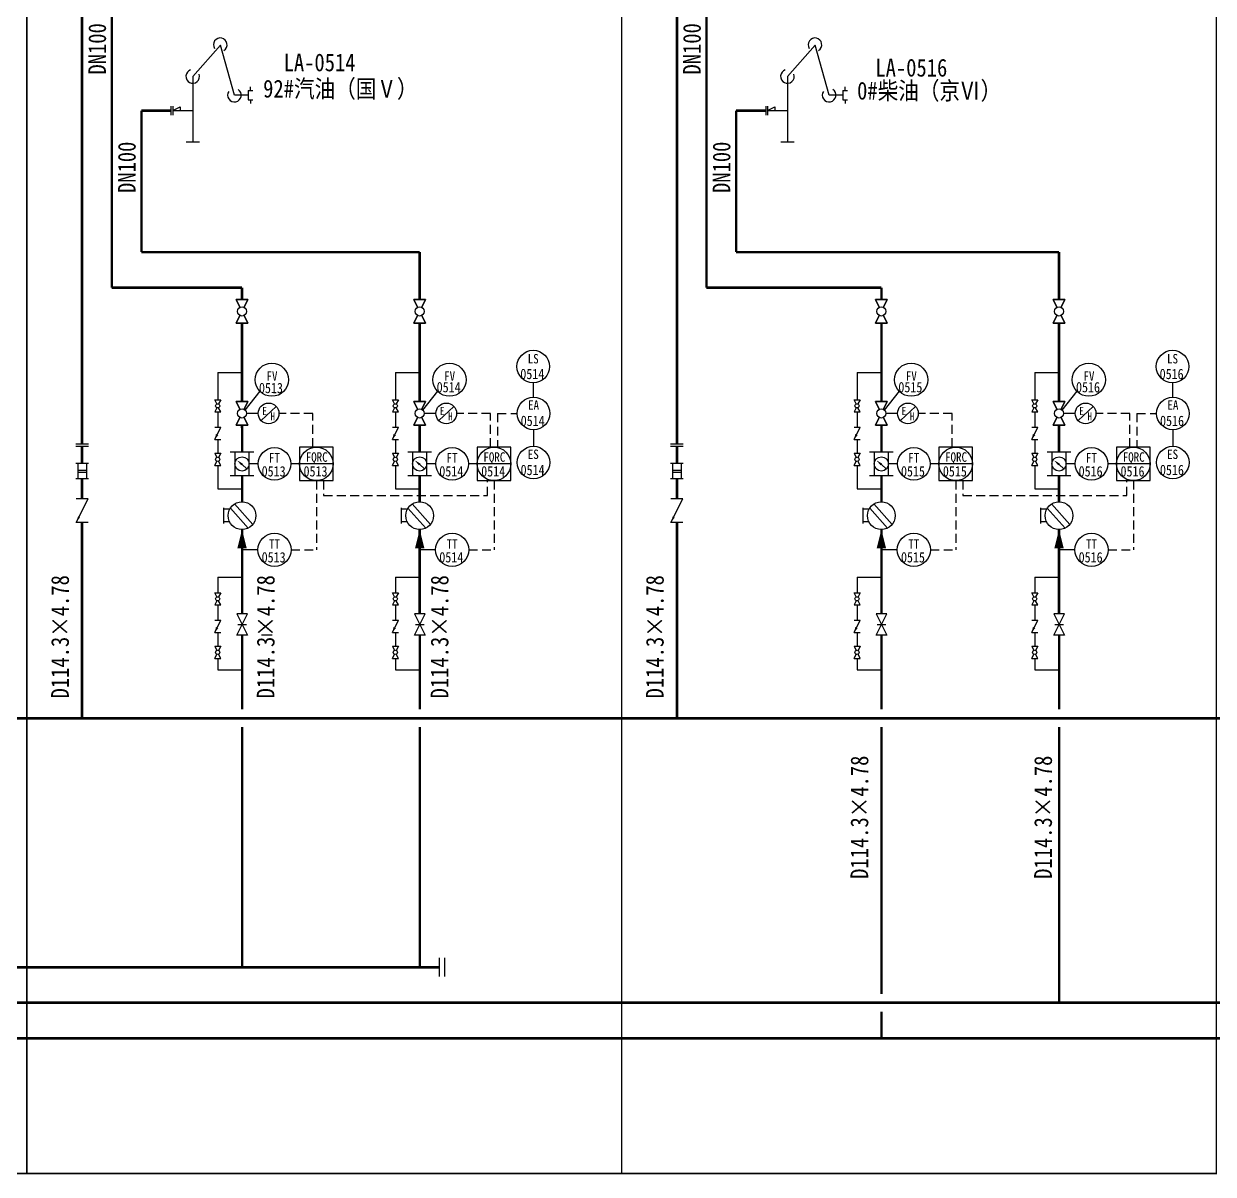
# Model space of a CAD drawing. Header units: millimetres. Extents: x 36820 to 41163, y -3485 to -2358.
# Drawn here: x 40373.4 to 40574.3, y -2783.3 to -2589.1 of the extents above; entities that cross this region are included whole.
import ezdxf
from ezdxf.enums import TextEntityAlignment as Align

# ---------------------------------------------------------------- set-up
doc = ezdxf.new("R2010")
doc.units = ezdxf.units.MM
doc.header["$LTSCALE"] = 6
doc.linetypes.add('DASHDOT', pattern=[1, 0.5, -0.25, 0, -0.25])
doc.linetypes.add('HIDDEN', pattern=[0.375, 0.25, -0.125])
for name, color, linetype in [('BZC', 7, 'Continuous'), ('DEVICE', 4, 'Continuous'), ('MAINLINE', 3, 'Continuous'), ('SBC', 6, 'Continuous')]:
    doc.layers.add(name, color=color, linetype=linetype)
doc.styles.add('HZTXT', font='', dxfattribs={"width": 0.8})
doc.styles.get("Standard").update_dxf_attribs({"font": ''})
doc.styles.get('HZTXT').set_extended_font_data('NSimSun')
doc.styles.get('Standard').set_extended_font_data('NSimSun')

msp = doc.modelspace()

# ---------------------------------------------------------------- linework, layer by layer
at = {"color": 6}
for p, q in [((40401.976, -2597.971), (40406.646, -2592.706)), ((40409.017, -2601.122), (40406.646, -2592.706)), ((40401.976, -2597.971), (40401.976, -2609.002)), ((40411.316, -2601.122), (40409.017, -2601.122)), ((40411.316, -2600.322), (40411.316, -2601.922)), ((40411.316, -2600.322), (40412.116, -2600.322)), ((40411.716, -2600.322), (40411.716, -2599.722)), ((40398.301, -2603.002), (40398.301, -2604.502)), ((40398.601, -2603.002), (40398.601, -2604.502)), ((40398.601, -2603.752), (40399.851, -2603.127)), ((40399.851, -2603.127), (40399.851, -2603.752)), ((40411.316, -2601.922), (40412.116, -2601.922)), ((40411.716, -2601.922), (40411.716, -2602.522)), ((40398.601, -2603.752), (40401.976, -2603.752)), ((40400.851, -2609.002), (40403.101, -2609.002))]:
    msp.add_line(p, q, dxfattribs=at)
at = {"color": 5}
for p, q in [((40502.406, -2597.971), (40507.076, -2592.706)), ((40509.447, -2601.122), (40507.076, -2592.706)), ((40502.406, -2597.971), (40502.406, -2609.002)), ((40511.746, -2601.122), (40509.447, -2601.122)), ((40511.746, -2600.322), (40511.746, -2601.922)), ((40511.746, -2600.322), (40512.546, -2600.322)), ((40512.146, -2600.322), (40512.146, -2599.722)), ((40498.731, -2603.002), (40498.731, -2604.502)), ((40499.031, -2603.002), (40499.031, -2604.502)), ((40499.031, -2603.752), (40500.281, -2603.127)), ((40500.281, -2603.127), (40500.281, -2603.752)), ((40511.746, -2601.922), (40512.546, -2601.922)), ((40512.146, -2601.922), (40512.146, -2602.522)), ((40499.031, -2603.752), (40502.406, -2603.752)), ((40501.281, -2609.002), (40503.531, -2609.002)), ((40382.303, -2673.29), (40384.303, -2669.29)), ((40384.303, -2669.29), (40382.303, -2669.29)), ((40482.734, -2673.29), (40484.734, -2669.29)), ((40484.734, -2669.29), (40482.734, -2669.29)), ((40384.303, -2673.29), (40382.303, -2673.29)), ((40484.734, -2673.29), (40482.734, -2673.29))]:
    msp.add_line(p, q, dxfattribs=at)
at = {"color": 7, "lineweight": -3}
for p, q in [((40409.3, -2635.647), (40411.3, -2635.647)), ((40411.3, -2635.647), (40409.3, -2635.647)), ((40409.3, -2635.647), (40411.3, -2635.647)), ((40409.951, -2636.951), (40409.3, -2635.647)), ((40409.3, -2635.647), (40409.951, -2636.951)), ((40409.951, -2636.951), (40409.3, -2635.647)), ((40411.3, -2635.647), (40410.648, -2636.951)), ((40410.648, -2636.951), (40411.3, -2635.647)), ((40411.3, -2635.647), (40410.648, -2636.951)), ((40439.3, -2635.647), (40441.3, -2635.647)), ((40441.3, -2635.647), (40439.3, -2635.647)), ((40439.3, -2635.647), (40441.3, -2635.647)), ((40439.951, -2636.951), (40439.3, -2635.647)), ((40439.3, -2635.647), (40439.951, -2636.951)), ((40439.951, -2636.951), (40439.3, -2635.647)), ((40441.3, -2635.647), (40440.648, -2636.951)), ((40440.648, -2636.951), (40441.3, -2635.647)), ((40441.3, -2635.647), (40440.648, -2636.951)), ((40517.266, -2635.647), (40519.266, -2635.647)), ((40519.266, -2635.647), (40517.266, -2635.647)), ((40517.266, -2635.647), (40519.266, -2635.647)), ((40517.918, -2636.951), (40517.266, -2635.647)), ((40517.266, -2635.647), (40517.918, -2636.951)), ((40517.918, -2636.951), (40517.266, -2635.647)), ((40519.266, -2635.647), (40518.614, -2636.951)), ((40518.614, -2636.951), (40519.266, -2635.647)), ((40519.266, -2635.647), (40518.614, -2636.951)), ((40547.266, -2635.647), (40549.266, -2635.647)), ((40549.266, -2635.647), (40547.266, -2635.647)), ((40547.266, -2635.647), (40549.266, -2635.647)), ((40547.918, -2636.951), (40547.266, -2635.647)), ((40547.266, -2635.647), (40547.918, -2636.951)), ((40547.918, -2636.951), (40547.266, -2635.647)), ((40549.266, -2635.647), (40548.614, -2636.951)), ((40548.614, -2636.951), (40549.266, -2635.647)), ((40549.266, -2635.647), (40548.614, -2636.951)), ((40409.951, -2638.344), (40409.3, -2639.647)), ((40409.951, -2638.344), (40409.3, -2639.647)), ((40409.3, -2639.647), (40409.951, -2638.344)), ((40411.3, -2639.647), (40410.648, -2638.344)), ((40411.3, -2639.647), (40410.648, -2638.344)), ((40410.648, -2638.344), (40411.3, -2639.647)), ((40439.951, -2638.344), (40439.3, -2639.647)), ((40439.951, -2638.344), (40439.3, -2639.647)), ((40439.3, -2639.647), (40439.951, -2638.344)), ((40441.3, -2639.647), (40440.648, -2638.344)), ((40441.3, -2639.647), (40440.648, -2638.344)), ((40440.648, -2638.344), (40441.3, -2639.647)), ((40517.918, -2638.344), (40517.266, -2639.647)), ((40517.918, -2638.344), (40517.266, -2639.647)), ((40517.266, -2639.647), (40517.918, -2638.344)), ((40519.266, -2639.647), (40518.614, -2638.344)), ((40519.266, -2639.647), (40518.614, -2638.344)), ((40518.614, -2638.344), (40519.266, -2639.647)), ((40547.918, -2638.344), (40547.266, -2639.647)), ((40547.918, -2638.344), (40547.266, -2639.647)), ((40547.266, -2639.647), (40547.918, -2638.344)), ((40549.266, -2639.647), (40548.614, -2638.344)), ((40549.266, -2639.647), (40548.614, -2638.344)), ((40548.614, -2638.344), (40549.266, -2639.647)), ((40409.3, -2639.647), (40411.3, -2639.647)), ((40411.3, -2639.647), (40409.3, -2639.647)), ((40409.3, -2639.647), (40411.3, -2639.647)), ((40439.3, -2639.647), (40441.3, -2639.647)), ((40441.3, -2639.647), (40439.3, -2639.647)), ((40439.3, -2639.647), (40441.3, -2639.647)), ((40517.266, -2639.647), (40519.266, -2639.647)), ((40519.266, -2639.647), (40517.266, -2639.647)), ((40517.266, -2639.647), (40519.266, -2639.647)), ((40547.266, -2639.647), (40549.266, -2639.647)), ((40549.266, -2639.647), (40547.266, -2639.647)), ((40547.266, -2639.647), (40549.266, -2639.647)), ((40459.537, -2652.122), (40459.537, -2649.71)), ((40567.504, -2652.122), (40567.504, -2649.71)), ((40409.3, -2652.872), (40411.3, -2652.872)), ((40411.3, -2652.872), (40409.3, -2652.872)), ((40409.3, -2652.872), (40411.3, -2652.872)), ((40409.951, -2654.175), (40409.3, -2652.872)), ((40409.3, -2652.872), (40409.951, -2654.175)), ((40409.951, -2654.175), (40409.3, -2652.872)), ((40411.3, -2652.872), (40410.648, -2654.175)), ((40410.648, -2654.175), (40411.3, -2652.872)), ((40411.3, -2652.872), (40410.648, -2654.175)), ((40439.3, -2652.872), (40441.3, -2652.872)), ((40441.3, -2652.872), (40439.3, -2652.872)), ((40439.3, -2652.872), (40441.3, -2652.872)), ((40439.951, -2654.175), (40439.3, -2652.872)), ((40439.3, -2652.872), (40439.951, -2654.175)), ((40439.951, -2654.175), (40439.3, -2652.872)), ((40441.3, -2652.872), (40440.648, -2654.175)), ((40440.648, -2654.175), (40441.3, -2652.872)), ((40441.3, -2652.872), (40440.648, -2654.175)), ((40517.266, -2652.872), (40519.266, -2652.872)), ((40519.266, -2652.872), (40517.266, -2652.872)), ((40517.266, -2652.872), (40519.266, -2652.872)), ((40517.918, -2654.175), (40517.266, -2652.872)), ((40517.266, -2652.872), (40517.918, -2654.175)), ((40517.918, -2654.175), (40517.266, -2652.872)), ((40519.266, -2652.872), (40518.614, -2654.175)), ((40518.614, -2654.175), (40519.266, -2652.872)), ((40519.266, -2652.872), (40518.614, -2654.175)), ((40547.266, -2652.872), (40549.266, -2652.872)), ((40549.266, -2652.872), (40547.266, -2652.872)), ((40547.266, -2652.872), (40549.266, -2652.872)), ((40547.918, -2654.175), (40547.266, -2652.872)), ((40547.266, -2652.872), (40547.918, -2654.175)), ((40547.918, -2654.175), (40547.266, -2652.872)), ((40549.266, -2652.872), (40548.614, -2654.175)), ((40548.614, -2654.175), (40549.266, -2652.872)), ((40549.266, -2652.872), (40548.614, -2654.175)), ((40413.037, -2654.872), (40411.078, -2654.872)), ((40413.528, -2656.053), (40416.05, -2653.69)), ((40443.037, -2654.872), (40441.078, -2654.872)), ((40443.528, -2656.053), (40446.05, -2653.69)), ((40521.004, -2654.872), (40519.045, -2654.872)), ((40521.494, -2656.053), (40524.016, -2653.69)), ((40551.004, -2654.872), (40549.045, -2654.872)), ((40551.494, -2656.053), (40554.016, -2653.69)), ((40409.951, -2655.568), (40409.3, -2656.872)), ((40409.951, -2655.568), (40409.3, -2656.872)), ((40409.3, -2656.872), (40409.951, -2655.568)), ((40409.3, -2656.872), (40411.3, -2656.872)), ((40411.3, -2656.872), (40409.3, -2656.872)), ((40409.3, -2656.872), (40411.3, -2656.872)), ((40411.3, -2656.872), (40410.648, -2655.568)), ((40411.3, -2656.872), (40410.648, -2655.568)), ((40410.648, -2655.568), (40411.3, -2656.872)), ((40439.951, -2655.568), (40439.3, -2656.872)), ((40439.951, -2655.568), (40439.3, -2656.872)), ((40439.3, -2656.872), (40439.951, -2655.568)), ((40439.3, -2656.872), (40441.3, -2656.872)), ((40441.3, -2656.872), (40439.3, -2656.872)), ((40439.3, -2656.872), (40441.3, -2656.872)), ((40441.3, -2656.872), (40440.648, -2655.568)), ((40441.3, -2656.872), (40440.648, -2655.568)), ((40440.648, -2655.568), (40441.3, -2656.872)), ((40517.918, -2655.568), (40517.266, -2656.872)), ((40517.918, -2655.568), (40517.266, -2656.872)), ((40517.266, -2656.872), (40517.918, -2655.568)), ((40517.266, -2656.872), (40519.266, -2656.872)), ((40519.266, -2656.872), (40517.266, -2656.872)), ((40517.266, -2656.872), (40519.266, -2656.872)), ((40519.266, -2656.872), (40518.614, -2655.568)), ((40519.266, -2656.872), (40518.614, -2655.568)), ((40518.614, -2655.568), (40519.266, -2656.872)), ((40547.918, -2655.568), (40547.266, -2656.872)), ((40547.918, -2655.568), (40547.266, -2656.872)), ((40547.266, -2656.872), (40547.918, -2655.568)), ((40547.266, -2656.872), (40549.266, -2656.872)), ((40549.266, -2656.872), (40547.266, -2656.872)), ((40547.266, -2656.872), (40549.266, -2656.872)), ((40549.266, -2656.872), (40548.614, -2655.568)), ((40549.266, -2656.872), (40548.614, -2655.568)), ((40548.614, -2655.568), (40549.266, -2656.872)), ((40459.517, -2657.621), (40459.517, -2660.44)), ((40567.483, -2657.621), (40567.483, -2660.44)), ((40413.038, -2663.398), (40411.493, -2663.398)), ((40443.038, -2663.398), (40441.493, -2663.398)), ((40521.004, -2663.398), (40519.46, -2663.398)), ((40551.004, -2663.398), (40549.46, -2663.398))]:
    msp.add_line(p, q, dxfattribs=at)
at = {"lineweight": -3}
for p, q in [((40410.845, -2654.316), (40413.342, -2651.144)), ((40440.845, -2654.316), (40443.342, -2651.144)), ((40518.811, -2654.316), (40521.308, -2651.144)), ((40548.811, -2654.316), (40551.308, -2651.144)), ((40420.029, -2663.398), (40418.537, -2663.398)), ((40450.029, -2663.398), (40448.537, -2663.398)), ((40527.995, -2663.398), (40526.503, -2663.398)), ((40557.995, -2663.398), (40556.503, -2663.398))]:
    msp.add_line(p, q, dxfattribs=at)
at = {"linetype": 'HIDDEN'}
for p, q in [((40422.254, -2654.872), (40416.54, -2654.872)), ((40422.254, -2660.567), (40422.254, -2654.872)), ((40452.254, -2654.872), (40446.54, -2654.872)), ((40452.254, -2660.567), (40452.254, -2654.872)), ((40453.434, -2654.872), (40453.434, -2660.567)), ((40453.434, -2654.872), (40456.788, -2654.872)), ((40530.22, -2654.872), (40524.507, -2654.872)), ((40530.22, -2660.567), (40530.22, -2654.872)), ((40560.22, -2654.872), (40554.507, -2654.872)), ((40560.22, -2660.567), (40560.22, -2654.872)), ((40561.401, -2654.872), (40561.401, -2660.567)), ((40561.401, -2654.872), (40564.754, -2654.872)), ((40422.86, -2666.23), (40422.86, -2677.915)), ((40424.085, -2666.23), (40424.085, -2668.761)), ((40451.728, -2668.761), (40451.728, -2666.23)), ((40452.86, -2666.23), (40452.86, -2677.915)), ((40530.827, -2666.23), (40530.827, -2677.915)), ((40532.052, -2666.23), (40532.052, -2668.761)), ((40559.694, -2668.761), (40559.694, -2666.23)), ((40560.827, -2666.23), (40560.827, -2677.915)), ((40424.085, -2668.761), (40451.728, -2668.761)), ((40532.052, -2668.761), (40559.694, -2668.761)), ((40418.587, -2677.915), (40422.86, -2677.915)), ((40448.587, -2677.915), (40452.86, -2677.915)), ((40526.554, -2677.915), (40530.827, -2677.915)), ((40556.554, -2677.915), (40560.827, -2677.915))]:
    msp.add_line(p, q, dxfattribs=at)
at = {"color": 7}
for p, q in [((40384.383, -2660.078), (40382.223, -2660.078)), ((40384.383, -2660.478), (40382.223, -2660.478)), ((40484.814, -2660.078), (40482.654, -2660.078)), ((40484.814, -2660.478), (40482.654, -2660.478)), ((40384.383, -2663.352), (40382.223, -2663.352)), ((40382.583, -2663.352), (40382.583, -2665.872)), ((40384.023, -2663.352), (40384.023, -2665.872)), ((40484.814, -2663.352), (40482.654, -2663.352)), ((40483.014, -2663.352), (40483.014, -2665.872)), ((40484.454, -2663.352), (40484.454, -2665.872)), ((40382.223, -2665.872), (40384.383, -2665.872)), ((40482.654, -2665.872), (40484.814, -2665.872))]:
    msp.add_line(p, q, dxfattribs=at)
for p, q in [((40382.583, -2664.452), (40384.023, -2664.452)), ((40382.583, -2664.772), (40384.023, -2664.772)), ((40483.014, -2664.452), (40484.454, -2664.452)), ((40483.014, -2664.772), (40484.454, -2664.772)), ((40407.15, -2670.815), (40407.15, -2673.455)), ((40408.054, -2671.068), (40407.15, -2671.068)), ((40408.327, -2670.873), (40411.325, -2674.242)), ((40409.049, -2670.154), (40412.122, -2673.608)), ((40437.15, -2670.815), (40437.15, -2673.455)), ((40438.054, -2671.068), (40437.15, -2671.068)), ((40438.327, -2670.873), (40441.325, -2674.242)), ((40439.049, -2670.154), (40442.122, -2673.608)), ((40515.116, -2670.815), (40515.116, -2673.455)), ((40516.021, -2671.068), (40515.116, -2671.068)), ((40516.293, -2670.873), (40519.291, -2674.242)), ((40517.015, -2670.154), (40520.089, -2673.608)), ((40545.116, -2670.815), (40545.116, -2673.455)), ((40546.021, -2671.068), (40545.116, -2671.068)), ((40546.293, -2670.873), (40549.291, -2674.242)), ((40547.015, -2670.154), (40550.089, -2673.608)), ((40408.054, -2673.202), (40407.15, -2673.202)), ((40438.054, -2673.202), (40437.15, -2673.202)), ((40516.021, -2673.202), (40515.116, -2673.202)), ((40546.021, -2673.202), (40545.116, -2673.202))]:
    msp.add_line(p, q)
at = {"color": 7, "linetype": 'Continuous', "lineweight": -3}
for p, q in [((40412.987, -2677.914), (40410.293, -2677.913)), ((40442.987, -2677.914), (40440.293, -2677.913)), ((40520.954, -2677.914), (40518.26, -2677.913)), ((40550.954, -2677.914), (40548.26, -2677.913))]:
    msp.add_line(p, q, dxfattribs=at)
at = {"linetype": 'DASHDOT', "ltscale": 3, "const_width": 0.24}
for points in [[(40255.872, -2534.844), (40373.962, -2534.844), (40373.962, -2783.22), (40255.872, -2783.22)], [(40373.962, -2534.844), (40474.392, -2534.844), (40474.392, -2783.22), (40373.962, -2783.22)], [(40474.392, -2534.844), (40574.823, -2534.844), (40574.823, -2783.22), (40474.392, -2783.22)]]:
    msp.add_lwpolyline(points, close=True, dxfattribs=at)
at = {"color": 210, "const_width": 0.4}
for points in [[(40388.301, -2633.64), (40388.301, -2583.752), (40398.301, -2583.752)], [(40388.301, -2633.64), (40410.299, -2633.64)]]:
    msp.add_lwpolyline(points, dxfattribs=at)
at = {"color": 5, "const_width": 0.4}
for points in [[(40488.731, -2633.64), (40488.731, -2583.752), (40498.731, -2583.752)], [(40493.731, -2627.64), (40493.731, -2603.752)], [(40493.731, -2603.752), (40498.731, -2603.752)], [(40493.731, -2627.64), (40548.266, -2627.64)], [(40548.266, -2635.647), (40548.266, -2627.64)], [(40488.731, -2633.64), (40518.266, -2633.64)], [(40518.266, -2635.647), (40518.266, -2633.64)], [(40518.266, -2652.872), (40518.266, -2639.647)], [(40548.266, -2652.872), (40548.266, -2639.647)], [(40518.267, -2661.398), (40518.266, -2656.872)], [(40548.267, -2661.398), (40548.266, -2656.872)], [(40518.267, -2669.792), (40518.267, -2665.398)], [(40548.267, -2669.792), (40548.267, -2665.398)], [(40518.267, -2688.72), (40518.267, -2674.478)], [(40548.267, -2688.72), (40548.267, -2674.478)], [(40518.293, -2692.326), (40518.293, -2704.841)], [(40548.292, -2692.326), (40548.292, -2704.841)], [(40518.293, -2707.841), (40518.293, -2752.893)], [(40548.292, -2707.841), (40548.292, -2754.391)], [(40518.293, -2755.893), (40518.293, -2760.391)]]:
    msp.add_lwpolyline(points, dxfattribs=at)
at = {"color": 6, "const_width": 0.4}
for points in [[(40393.301, -2627.64), (40393.301, -2603.752)], [(40393.301, -2603.752), (40398.301, -2603.752)], [(40393.301, -2627.64), (40440.299, -2627.64)], [(40440.299, -2635.647), (40440.299, -2627.64)], [(40410.299, -2635.647), (40410.299, -2633.64)], [(40410.299, -2652.872), (40410.299, -2639.647)], [(40440.299, -2652.872), (40440.299, -2639.647)], [(40410.301, -2661.398), (40410.3, -2656.872)], [(40440.301, -2661.398), (40440.3, -2656.872)], [(40410.301, -2669.792), (40410.301, -2665.398)], [(40440.301, -2669.792), (40440.301, -2665.398)], [(40410.301, -2688.72), (40410.301, -2674.478)], [(40440.301, -2688.72), (40440.301, -2674.478)], [(40410.327, -2692.326), (40410.327, -2704.841)], [(40440.326, -2692.326), (40440.326, -2704.841)], [(40410.327, -2707.841), (40410.327, -2748.391)], [(40440.326, -2707.841), (40440.326, -2748.391)]]:
    msp.add_lwpolyline(points, dxfattribs=at)
at = {"color": 7, "lineweight": -3}
for points in [[(40420.029, -2666.23), (40425.692, -2666.23), (40425.692, -2660.567), (40420.029, -2660.567)], [(40450.029, -2666.23), (40455.692, -2666.23), (40455.692, -2660.567), (40450.029, -2660.567)], [(40527.995, -2666.23), (40533.658, -2666.23), (40533.658, -2660.567), (40527.995, -2660.567)], [(40557.995, -2666.23), (40563.658, -2666.23), (40563.658, -2660.567), (40557.995, -2660.567)]]:
    msp.add_lwpolyline(points, close=True, dxfattribs=at)
for points in [[(40409.475, -2662.792, 0, 0.4, 0), (40410.301, -2663.5, 0.4, 0.4, 0)], [(40439.475, -2662.792, 0, 0.4, 0), (40440.301, -2663.5, 0.4, 0.4, 0)], [(40517.441, -2662.792, 0, 0.4, 0), (40518.268, -2663.5, 0.4, 0.4, 0)], [(40547.441, -2662.792, 0, 0.4, 0), (40548.268, -2663.5, 0.4, 0.4, 0)]]:
    msp.add_lwpolyline(points, format="xyseb")
at = {"color": 5}
for points in [[(40382.303, -2673.29, 0, 0.384, 0), (40382.775, -2672.346, 0.384, 0.384, 0)], [(40482.734, -2673.29, 0, 0.384, 0), (40483.206, -2672.346, 0.384, 0.384, 0)], [(40518.267, -2674.478, 0, 1.6, 0), (40518.267, -2677.678, 0.8, 0.8, 0)], [(40548.267, -2674.478, 0, 1.6, 0), (40548.267, -2677.678, 0.8, 0.8, 0)]]:
    msp.add_lwpolyline(points, format="xyseb", dxfattribs=at)
at = {"color": 6}
for points in [[(40410.301, -2674.478, 0, 1.6, 0), (40410.301, -2677.678, 0.8, 0.8, 0)], [(40440.301, -2674.478, 0, 1.6, 0), (40440.301, -2677.678, 0.8, 0.8, 0)]]:
    msp.add_lwpolyline(points, format="xyseb", dxfattribs=at)
at = {"lineweight": -3}
for centre, radius in [((40410.3, -2637.647), 0.779), ((40440.3, -2637.647), 0.779), ((40518.266, -2637.647), 0.779), ((40548.266, -2637.647), 0.779), ((40459.47, -2646.962), 2.749), ((40567.436, -2646.962), 2.749), ((40415.344, -2649.187), 2.8), ((40445.344, -2649.187), 2.8), ((40523.311, -2649.187), 2.8), ((40553.311, -2649.187), 2.8), ((40459.537, -2654.872), 2.749), ((40567.504, -2654.872), 2.749), ((40410.3, -2654.872), 0.779), ((40440.3, -2654.872), 0.779), ((40518.266, -2654.872), 0.779), ((40548.266, -2654.872), 0.779), ((40415.787, -2663.398), 2.749), ((40445.787, -2663.398), 2.749), ((40459.517, -2663.172), 2.749), ((40523.754, -2663.398), 2.749), ((40553.754, -2663.398), 2.749), ((40567.483, -2663.172), 2.749), ((40415.787, -2677.915), 2.8), ((40445.787, -2677.915), 2.8), ((40523.754, -2677.915), 2.8), ((40553.754, -2677.915), 2.8)]:
    msp.add_circle(centre, radius, dxfattribs=at)
at = {"color": 7, "lineweight": -3}
for centre, radius in [((40414.789, -2654.872), 1.752), ((40444.789, -2654.872), 1.752), ((40522.755, -2654.872), 1.752), ((40552.755, -2654.872), 1.752), ((40422.86, -2663.398), 2.831), ((40452.86, -2663.398), 2.831), ((40530.827, -2663.398), 2.831), ((40560.827, -2663.398), 2.831)]:
    msp.add_circle(centre, radius, dxfattribs=at)
for centre in [(40410.301, -2672.135), (40440.301, -2672.135), (40518.267, -2672.135), (40548.267, -2672.135)]:
    msp.add_circle(centre, 2.343)
at = {"color": 6}
for centre, start, end in [((40406.622, -2592.622), 302.68015, 212.79436), ((40401.976, -2597.971), 108.16502, 18.27923), ((40409.017, -2601.122), 146.72077, 56.83498)]:
    msp.add_arc(centre, 1.152, start, end, dxfattribs=at)
at = {"color": 5}
for centre, start, end in [((40507.053, -2592.622), 302.68015, 212.79436), ((40502.406, -2597.971), 108.16502, 18.27923), ((40509.447, -2601.122), 146.72077, 56.83498)]:
    msp.add_arc(centre, 1.152, start, end, dxfattribs=at)
at = {"layer": 'BZC', "linetype": 'HIDDEN', "lineweight": -3, "ltscale": 0.3}
for p, q in [((40413.037, -2654.872), (40411.078, -2654.872)), ((40443.037, -2654.872), (40441.078, -2654.872)), ((40521.004, -2654.872), (40519.045, -2654.872)), ((40551.004, -2654.872), (40549.045, -2654.872))]:
    msp.add_line(p, q, dxfattribs=at)
at = {"layer": 'BZC', "color": 7}
for p, q in [((40412.301, -2661.398), (40408.301, -2661.398)), ((40409.101, -2661.398), (40409.101, -2665.398)), ((40411.501, -2665.398), (40411.501, -2661.398)), ((40442.301, -2661.398), (40438.301, -2661.398)), ((40439.101, -2661.398), (40439.101, -2665.398)), ((40441.501, -2665.398), (40441.501, -2661.398)), ((40520.267, -2661.398), (40516.267, -2661.398)), ((40517.067, -2661.398), (40517.067, -2665.398)), ((40519.467, -2665.398), (40519.467, -2661.398)), ((40550.267, -2661.398), (40546.267, -2661.398)), ((40547.067, -2661.398), (40547.067, -2665.398)), ((40549.467, -2665.398), (40549.467, -2661.398)), ((40412.301, -2665.398), (40408.301, -2665.398)), ((40411.127, -2664.208), (40410.301, -2663.5)), ((40442.301, -2665.398), (40438.301, -2665.398)), ((40441.127, -2664.208), (40440.301, -2663.5)), ((40520.267, -2665.398), (40516.267, -2665.398)), ((40519.094, -2664.208), (40518.268, -2663.5)), ((40550.267, -2665.398), (40546.267, -2665.398)), ((40549.094, -2664.208), (40548.268, -2663.5))]:
    msp.add_line(p, q, dxfattribs=at)
at = {"layer": 'BZC', "color": 0}
for p, q in [((40409.424, -2688.72), (40411.227, -2692.326)), ((40409.424, -2692.326), (40411.227, -2688.72)), ((40411.227, -2688.72), (40409.424, -2688.72)), ((40439.424, -2688.72), (40441.227, -2692.326)), ((40439.424, -2692.326), (40441.227, -2688.72)), ((40441.227, -2688.72), (40439.424, -2688.72)), ((40517.391, -2688.72), (40519.193, -2692.326)), ((40517.391, -2692.326), (40519.193, -2688.72)), ((40519.193, -2688.72), (40517.391, -2688.72)), ((40547.391, -2688.72), (40549.193, -2692.326)), ((40547.391, -2692.326), (40549.193, -2688.72)), ((40549.193, -2688.72), (40547.391, -2688.72)), ((40409.578, -2690.512), (40411.061, -2690.512)), ((40439.578, -2690.512), (40441.061, -2690.512)), ((40517.545, -2690.512), (40519.028, -2690.512)), ((40547.545, -2690.512), (40549.028, -2690.512)), ((40411.227, -2692.326), (40409.424, -2692.326)), ((40415.419, -2692.326), (40413.616, -2692.326)), ((40441.226, -2692.326), (40439.423, -2692.326)), ((40519.193, -2692.326), (40517.391, -2692.326)), ((40549.192, -2692.326), (40547.389, -2692.326))]:
    msp.add_line(p, q, dxfattribs=at)
at = {"layer": 'BZC', "color": 150}
for p, q in [((40443.597, -2746.816), (40443.597, -2749.966)), ((40444.497, -2746.816), (40444.497, -2749.966))]:
    msp.add_line(p, q, dxfattribs=at)
at = {"layer": 'BZC', "color": 192, "const_width": 0.45}
for points in [[(40383.303, -2660.078), (40383.303, -2555.792)], [(40483.734, -2660.078), (40483.734, -2555.792)], [(40383.303, -2663.352), (40383.303, -2660.478)], [(40483.734, -2663.352), (40483.734, -2660.478)], [(40383.303, -2665.872), (40383.303, -2669.29)], [(40483.734, -2665.872), (40483.734, -2669.29)], [(40383.303, -2706.341), (40383.303, -2673.29)], [(40483.734, -2706.341), (40483.734, -2673.29)], [(39690.714, -2706.341), (40639.997, -2706.341)]]:
    msp.add_lwpolyline(points, dxfattribs=at)
at = {"layer": 'BZC', "color": 6, "const_width": 0.45}
msp.add_lwpolyline([(39518.628, -2748.396), (40443.597, -2748.391)], dxfattribs=at)
at = {"layer": 'BZC', "color": 4, "const_width": 0.45}
msp.add_lwpolyline([(39524.627, -2754.395), (40701.991, -2754.39)], dxfattribs=at)
at = {"layer": 'BZC', "color": 150, "const_width": 0.45}
msp.add_lwpolyline([(39530.627, -2760.395), (40675.404, -2760.39)], dxfattribs=at)
at = {"layer": 'BZC', "color": 7}
for centre in [(40410.301, -2663.398), (40440.301, -2663.398), (40518.267, -2663.398), (40548.267, -2663.398)]:
    msp.add_circle(centre, 1.2, dxfattribs=at)
at = {"layer": 'MAINLINE', "color": 7, "lineweight": -3}
for p, q in [((40425.692, -2663.398), (40420.029, -2663.398)), ((40455.692, -2663.398), (40450.029, -2663.398)), ((40533.658, -2663.398), (40527.995, -2663.398)), ((40563.658, -2663.398), (40557.995, -2663.398))]:
    msp.add_line(p, q, dxfattribs=at)
at = {"layer": 'SBC', "color": 230, "ltscale": 2}
for p, q in [((40406.198, -2647.938), (40410.299, -2647.938)), ((40406.198, -2647.938), (40406.198, -2652.579)), ((40436.198, -2647.938), (40440.299, -2647.938)), ((40436.198, -2647.938), (40436.198, -2652.579)), ((40514.164, -2647.938), (40518.266, -2647.938)), ((40514.164, -2647.938), (40514.164, -2652.579)), ((40544.164, -2647.938), (40548.266, -2647.938)), ((40544.164, -2647.938), (40544.164, -2652.579)), ((40406.041, -2653.284), (40405.688, -2652.579)), ((40405.688, -2652.579), (40406.708, -2652.579)), ((40406.708, -2652.579), (40406.355, -2653.284)), ((40436.041, -2653.284), (40435.688, -2652.579)), ((40435.688, -2652.579), (40436.708, -2652.579)), ((40436.708, -2652.579), (40436.355, -2653.284)), ((40514.007, -2653.284), (40513.655, -2652.579)), ((40513.655, -2652.579), (40514.674, -2652.579)), ((40514.674, -2652.579), (40514.321, -2653.284)), ((40544.007, -2653.284), (40543.655, -2652.579)), ((40543.655, -2652.579), (40544.674, -2652.579)), ((40544.674, -2652.579), (40544.321, -2653.284)), ((40406.041, -2653.912), (40405.688, -2654.618)), ((40405.688, -2654.618), (40406.708, -2654.618)), ((40406.198, -2654.618), (40406.198, -2657.216)), ((40406.708, -2654.618), (40406.355, -2653.912)), ((40436.041, -2653.912), (40435.688, -2654.618)), ((40435.688, -2654.618), (40436.708, -2654.618)), ((40436.198, -2654.618), (40436.198, -2657.216)), ((40436.708, -2654.618), (40436.355, -2653.912)), ((40514.007, -2653.912), (40513.655, -2654.618)), ((40513.655, -2654.618), (40514.674, -2654.618)), ((40514.164, -2654.618), (40514.164, -2657.216)), ((40514.674, -2654.618), (40514.321, -2653.912)), ((40544.007, -2653.912), (40543.655, -2654.618)), ((40543.655, -2654.618), (40544.674, -2654.618)), ((40544.164, -2654.618), (40544.164, -2657.216)), ((40544.674, -2654.618), (40544.321, -2653.912)), ((40405.688, -2659.255), (40406.708, -2657.216)), ((40405.688, -2657.216), (40406.708, -2657.216)), ((40435.688, -2659.255), (40436.708, -2657.216)), ((40435.688, -2657.216), (40436.708, -2657.216)), ((40513.655, -2659.255), (40514.674, -2657.216)), ((40513.655, -2657.216), (40514.674, -2657.216)), ((40543.655, -2659.255), (40544.674, -2657.216)), ((40543.655, -2657.216), (40544.674, -2657.216)), ((40405.688, -2659.255), (40406.708, -2659.255)), ((40406.198, -2659.255), (40406.198, -2661.612)), ((40435.688, -2659.255), (40436.708, -2659.255)), ((40436.198, -2659.255), (40436.198, -2661.612)), ((40513.655, -2659.255), (40514.674, -2659.255)), ((40514.164, -2659.255), (40514.164, -2661.612)), ((40543.655, -2659.255), (40544.674, -2659.255)), ((40544.164, -2659.255), (40544.164, -2661.612)), ((40405.688, -2661.612), (40406.708, -2661.612)), ((40405.688, -2661.612), (40406.041, -2662.318)), ((40405.688, -2663.651), (40406.041, -2662.945)), ((40406.708, -2661.612), (40406.355, -2662.318)), ((40406.708, -2663.651), (40406.355, -2662.945)), ((40435.688, -2661.612), (40436.708, -2661.612)), ((40435.688, -2661.612), (40436.041, -2662.318)), ((40435.688, -2663.651), (40436.041, -2662.945)), ((40436.708, -2661.612), (40436.355, -2662.318)), ((40436.708, -2663.651), (40436.355, -2662.945)), ((40513.655, -2661.612), (40514.674, -2661.612)), ((40513.655, -2661.612), (40514.007, -2662.318)), ((40513.655, -2663.651), (40514.007, -2662.945)), ((40514.674, -2661.612), (40514.321, -2662.318)), ((40514.674, -2663.651), (40514.321, -2662.945)), ((40543.655, -2661.612), (40544.674, -2661.612)), ((40543.655, -2661.612), (40544.007, -2662.318)), ((40543.655, -2663.651), (40544.007, -2662.945)), ((40544.674, -2661.612), (40544.321, -2662.318)), ((40544.674, -2663.651), (40544.321, -2662.945)), ((40405.688, -2663.651), (40406.708, -2663.651)), ((40406.198, -2663.651), (40406.198, -2667.588)), ((40435.688, -2663.651), (40436.708, -2663.651)), ((40436.198, -2663.651), (40436.198, -2667.588)), ((40513.655, -2663.651), (40514.674, -2663.651)), ((40514.164, -2663.651), (40514.164, -2667.588)), ((40543.655, -2663.651), (40544.674, -2663.651)), ((40544.164, -2663.651), (40544.164, -2667.588)), ((40406.198, -2667.588), (40410.301, -2667.588)), ((40436.198, -2667.588), (40440.301, -2667.588)), ((40514.164, -2667.588), (40518.267, -2667.588)), ((40544.164, -2667.588), (40548.267, -2667.588)), ((40406.199, -2682.525), (40410.301, -2682.525)), ((40406.199, -2682.525), (40406.199, -2685.166)), ((40436.199, -2682.525), (40440.301, -2682.525)), ((40436.199, -2682.525), (40436.199, -2685.166)), ((40514.166, -2682.525), (40518.267, -2682.525)), ((40514.166, -2682.525), (40514.166, -2685.166)), ((40544.166, -2682.525), (40548.267, -2682.525)), ((40544.166, -2682.525), (40544.166, -2685.166)), ((40406.042, -2685.872), (40405.69, -2685.166)), ((40405.69, -2685.166), (40406.709, -2685.166)), ((40406.709, -2685.166), (40406.356, -2685.872)), ((40436.042, -2685.872), (40435.69, -2685.166)), ((40435.69, -2685.166), (40436.709, -2685.166)), ((40436.709, -2685.166), (40436.356, -2685.872)), ((40514.009, -2685.872), (40513.656, -2685.166)), ((40513.656, -2685.166), (40514.675, -2685.166)), ((40514.675, -2685.166), (40514.323, -2685.872)), ((40544.009, -2685.872), (40543.656, -2685.166)), ((40543.656, -2685.166), (40544.675, -2685.166)), ((40544.675, -2685.166), (40544.323, -2685.872)), ((40406.042, -2686.5), (40405.69, -2687.205)), ((40405.69, -2687.205), (40406.709, -2687.205)), ((40406.199, -2687.205), (40406.199, -2689.803)), ((40406.709, -2687.205), (40406.356, -2686.5)), ((40436.042, -2686.5), (40435.69, -2687.205)), ((40435.69, -2687.205), (40436.709, -2687.205)), ((40436.199, -2687.205), (40436.199, -2689.803)), ((40436.709, -2687.205), (40436.356, -2686.5)), ((40514.009, -2686.5), (40513.656, -2687.205)), ((40513.656, -2687.205), (40514.675, -2687.205)), ((40514.166, -2687.205), (40514.166, -2689.803)), ((40514.675, -2687.205), (40514.323, -2686.5)), ((40544.009, -2686.5), (40543.656, -2687.205)), ((40543.656, -2687.205), (40544.675, -2687.205)), ((40544.166, -2687.205), (40544.166, -2689.803)), ((40544.675, -2687.205), (40544.323, -2686.5)), ((40405.69, -2691.842), (40406.709, -2689.803)), ((40405.69, -2689.803), (40406.709, -2689.803)), ((40435.69, -2691.842), (40436.709, -2689.803)), ((40435.69, -2689.803), (40436.709, -2689.803)), ((40513.656, -2691.842), (40514.675, -2689.803)), ((40513.656, -2689.803), (40514.675, -2689.803)), ((40543.656, -2691.842), (40544.675, -2689.803)), ((40543.656, -2689.803), (40544.675, -2689.803)), ((40405.69, -2691.842), (40406.709, -2691.842)), ((40406.199, -2691.842), (40406.199, -2694.2)), ((40435.688, -2691.842), (40436.708, -2691.842)), ((40436.198, -2691.842), (40436.198, -2694.2)), ((40513.656, -2691.842), (40514.675, -2691.842)), ((40514.166, -2691.842), (40514.166, -2694.2)), ((40543.655, -2691.842), (40544.674, -2691.842)), ((40544.164, -2691.842), (40544.164, -2694.2)), ((40405.69, -2694.2), (40406.709, -2694.2)), ((40405.69, -2694.2), (40406.042, -2694.905)), ((40405.69, -2696.239), (40406.042, -2695.533)), ((40406.709, -2694.2), (40406.356, -2694.905)), ((40406.709, -2696.239), (40406.356, -2695.533)), ((40435.688, -2694.2), (40436.708, -2694.2)), ((40435.688, -2694.2), (40436.041, -2694.905)), ((40435.688, -2696.239), (40436.041, -2695.533)), ((40436.708, -2694.2), (40436.355, -2694.905)), ((40436.708, -2696.239), (40436.355, -2695.533)), ((40513.656, -2694.2), (40514.675, -2694.2)), ((40513.656, -2694.2), (40514.009, -2694.905)), ((40513.656, -2696.239), (40514.009, -2695.533)), ((40514.675, -2694.2), (40514.323, -2694.905)), ((40514.675, -2696.239), (40514.323, -2695.533)), ((40543.655, -2694.2), (40544.674, -2694.2)), ((40543.655, -2694.2), (40544.008, -2694.905)), ((40543.655, -2696.239), (40544.008, -2695.533)), ((40544.674, -2694.2), (40544.321, -2694.905)), ((40544.674, -2696.239), (40544.321, -2695.533)), ((40405.69, -2696.239), (40406.709, -2696.239)), ((40406.199, -2696.239), (40406.199, -2698.175)), ((40435.688, -2696.239), (40436.708, -2696.239)), ((40436.198, -2696.239), (40436.198, -2698.175)), ((40513.656, -2696.239), (40514.675, -2696.239)), ((40514.166, -2696.239), (40514.166, -2698.175)), ((40543.655, -2696.239), (40544.674, -2696.239)), ((40544.164, -2696.239), (40544.164, -2698.175)), ((40406.199, -2698.175), (40410.302, -2698.175)), ((40436.198, -2698.175), (40440.301, -2698.175)), ((40514.166, -2698.175), (40518.268, -2698.175)), ((40544.164, -2698.175), (40548.267, -2698.175))]:
    msp.add_line(p, q, dxfattribs=at)
for centre in [(40406.198, -2653.598), (40436.198, -2653.598), (40514.164, -2653.598), (40544.164, -2653.598), (40406.198, -2662.632), (40436.198, -2662.632), (40514.164, -2662.632), (40544.164, -2662.632), (40406.199, -2686.186), (40436.199, -2686.186), (40514.166, -2686.186), (40544.166, -2686.186), (40406.199, -2695.219), (40436.198, -2695.219), (40514.166, -2695.219), (40544.164, -2695.219)]:
    msp.add_circle(centre, 0.351, dxfattribs=at)
for points in [[(40405.894, -2658.344), (40405.688, -2659.255), (40406.309, -2658.537)], [(40435.894, -2658.344), (40435.688, -2659.255), (40436.309, -2658.537)], [(40513.861, -2658.344), (40513.655, -2659.255), (40514.275, -2658.537)], [(40543.861, -2658.344), (40543.655, -2659.255), (40544.275, -2658.537)], [(40405.896, -2690.932), (40405.69, -2691.842), (40406.31, -2691.125)], [(40435.894, -2690.932), (40435.688, -2691.842), (40436.309, -2691.125)], [(40513.862, -2690.932), (40513.656, -2691.842), (40514.277, -2691.125)], [(40543.861, -2690.932), (40543.655, -2691.842), (40544.275, -2691.125)]]:
    msp.add_solid(points, dxfattribs=at)

# ---------------------------------------------------------------- texts
at = {"color": 6, "style": 'HZTXT', "width": 0.85}
msp.add_text('92#汽油（国Ⅴ）', height=3, rotation=359.96522, dxfattribs=at).set_placement((40413.871, -2601.533))
at = {"color": 5, "style": 'HZTXT', "width": 0.85}
msp.add_text('0#柴油（京Ⅵ）', height=3, dxfattribs=at).set_placement((40514.177, -2601.876))
at = {"lineweight": -3, "style": 'HZTXT', "width": 0.85}
for s, p in [('LS', (40458.549, -2646.437)), ('LS', (40566.516, -2646.437)), ('EA', (40458.612, -2654.249)), ('EA', (40566.578, -2654.249)), ('ES', (40458.562, -2662.577)), ('ES', (40566.528, -2662.577)), ('FT', (40414.843, -2663.163)), ('FQRC', (40421.061, -2663.042)), ('FT', (40444.843, -2663.163)), ('FQRC', (40451.061, -2663.042)), ('FT', (40522.809, -2663.163)), ('FQRC', (40529.028, -2663.042)), ('FT', (40552.809, -2663.163)), ('FQRC', (40559.028, -2663.042))]:
    msp.add_text(s, height=1.6, dxfattribs=at).set_placement(p)
at = {"lineweight": -3, "style": 'HZTXT'}
for s, height, width, p in [('FV', 1.6, 0.85, (40415.362, -2648.566)), ('FV', 1.6, 0.85, (40445.362, -2648.566)), ('FV', 1.6, 0.85, (40523.328, -2648.566)), ('FV', 1.6, 0.85, (40553.328, -2648.566)), ('E', 1.4, 0.8, (40414.105, -2654.466)), ('H', 1.4, 0.8, (40415.49, -2655.367)), ('E', 1.4, 0.8, (40444.105, -2654.466)), ('H', 1.4, 0.8, (40445.49, -2655.367)), ('E', 1.4, 0.8, (40522.071, -2654.466)), ('H', 1.4, 0.8, (40523.456, -2655.367)), ('E', 1.4, 0.8, (40552.071, -2654.466)), ('H', 1.4, 0.8, (40553.456, -2655.367)), ('TT', 1.6, 0.85, (40415.776, -2676.909)), ('TT', 1.6, 0.85, (40445.776, -2676.909)), ('TT', 1.6, 0.85, (40523.742, -2676.909)), ('TT', 1.6, 0.85, (40553.742, -2676.909))]:
    msp.add_text(s, height=height, dxfattribs=dict(at, width=width)).set_placement(p, align=Align.MIDDLE)
at = {"layer": 'BZC', "color": 7, "style": 'HZTXT', "width": 0.85}
for p in [(40387.332, -2597.655), (40487.763, -2597.655), (40392.332, -2617.655), (40492.763, -2617.655)]:
    msp.add_text('DN100', height=3, rotation=89.96522, dxfattribs=at).set_placement(p)
at = {"layer": 'BZC', "color": 6, "style": 'HZTXT', "width": 0.85}
msp.add_text('LA-0514', height=3, dxfattribs=at).set_placement((40417.326, -2597.103))
at = {"layer": 'BZC', "color": 5, "style": 'HZTXT', "width": 0.85}
msp.add_text('LA-0516', height=3, dxfattribs=at).set_placement((40517.258, -2597.992))
at = {"layer": 'BZC', "color": 192, "style": 'HZTXT', "width": 0.85}
for p in [(40381.054, -2702.998), (40415.782, -2702.998), (40445.15, -2702.998), (40481.501, -2702.998), (40516.048, -2733.475), (40547.063, -2733.475)]:
    msp.add_text('D114.3×4.78', height=3, rotation=89.96522, dxfattribs=at).set_placement(p)
at = {"layer": 'DEVICE', "color": 0, "width": 0.85}
for s, p in [('0514', (40457.297, -2649.078)), ('0516', (40565.263, -2649.078)), ('0513', (40413.159, -2651.446)), ('0514', (40443.171, -2651.303)), ('0515', (40521.138, -2651.303)), ('0516', (40551.138, -2651.303)), ('0514', (40457.364, -2656.988)), ('0516', (40565.331, -2656.988)), ('0513', (40413.614, -2665.514)), ('0513', (40420.687, -2665.514)), ('0514', (40443.614, -2665.514)), ('0514', (40450.687, -2665.514)), ('0514', (40457.343, -2665.288)), ('0515', (40521.58, -2665.514)), ('0515', (40528.654, -2665.514)), ('0516', (40551.58, -2665.514)), ('0516', (40558.654, -2665.514)), ('0516', (40565.31, -2665.288)), ('0513', (40413.614, -2680.031)), ('0514', (40443.614, -2680.031)), ('0515', (40521.58, -2680.031)), ('0516', (40551.58, -2680.031))]:
    msp.add_text(s, height=1.75, rotation=359.78537, dxfattribs=at).set_placement(p)

doc.saveas('drawing.dxf')
